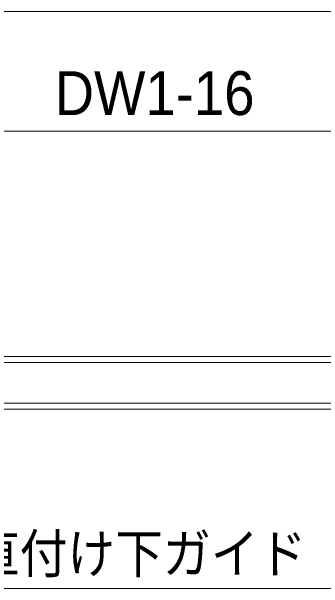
# Model space of a CAD drawing. Units: millimetres, scale not verified. Extents: x -6062 to 6062, y -3045 to 3045.
# Drawn here: x -4295.8 to -4034.9, y 1055.8 to 1538.3 of the extents above; entities that cross this region are included whole.
import ezdxf
from ezdxf.enums import TextEntityAlignment as Align

# ---------------------------------------------------------------- set-up
doc = ezdxf.new("R2010")
doc.units = ezdxf.units.MM
doc.header["$LTSCALE"] = 20
for name, color, linetype, lineweight in [('0-1_2寸法-3', 7, 'Continuous', 9), ('0-2_2寸法-1', 7, 'Continuous', 9), ('0-4_3一般', 7, 'Continuous', 9)]:
    doc.layers.add(name, color=color, linetype=linetype, lineweight=lineweight)
doc.styles.add('ＭＳ ゴシック', font='')
doc.styles.add('ＭＳ Ｐゴシック', font='')
doc.styles.get('ＭＳ ゴシック').set_extended_font_data('MS Gothic')
doc.styles.get('ＭＳ Ｐゴシック').set_extended_font_data('MS PGothic')

# ---------------------------------------------------------------- blocks, each defined once
blk = doc.blocks.new('グループ-65')
at = {"layer": '0-4_3一般'}
for p, q in [((-58242, 24896.9), (-42818, 24896.9)), ((-42818, 24216.9), (-58242, 24216.9)), ((-58550, 24116.9), (-26760, 24116.9))]:
    blk.add_line(p, q, dxfattribs=at)
blk.add_lwpolyline([(-58550, 24116.9), (-58550, 24996.9), (-26760, 24996.9)], dxfattribs=at)

msp = doc.modelspace()

# ---------------------------------------------------------------- linework, layer by layer
at = {"layer": '0-1_2寸法-3'}
msp.add_lwpolyline([(-3920.55, 1209.84), (-4009.46, 1055.84), (-4325.47, 1055.84)], dxfattribs=at)
at = {"layer": '0-2_2寸法-1'}
for p, q in [((-1532.21, 1538.34), (-4702.79, 1538.34)), ((-4702.79, 1438.34), (-3941.21, 1438.34))]:
    msp.add_line(p, q, dxfattribs=at)

# ---------------------------------------------------------------- block references
at = {"layer": '0-4_3一般', "xscale": 0.05, "yscale": 0.05}
msp.add_blockref('グループ-65', (-1787.5, 0), dxfattribs=at)

# ---------------------------------------------------------------- texts
at = {"layer": '0-1_2寸法-3', "style": 'ＭＳ ゴシック', "width": 0.9}
msp.add_text('直付け下ガイド', height=32.55, dxfattribs=at).set_placement((-4328.92, 1059.02), align=Align.BOTTOM_LEFT)
at = {"layer": '0-2_2寸法-1', "style": 'ＭＳ Ｐゴシック', "width": 0.95}
msp.add_text('有効開口幅\u3000DW1-16', height=36.66, dxfattribs=at).set_placement((-4544.68, 1440.79), align=Align.BOTTOM_LEFT)

doc.saveas('drawing.dxf')
